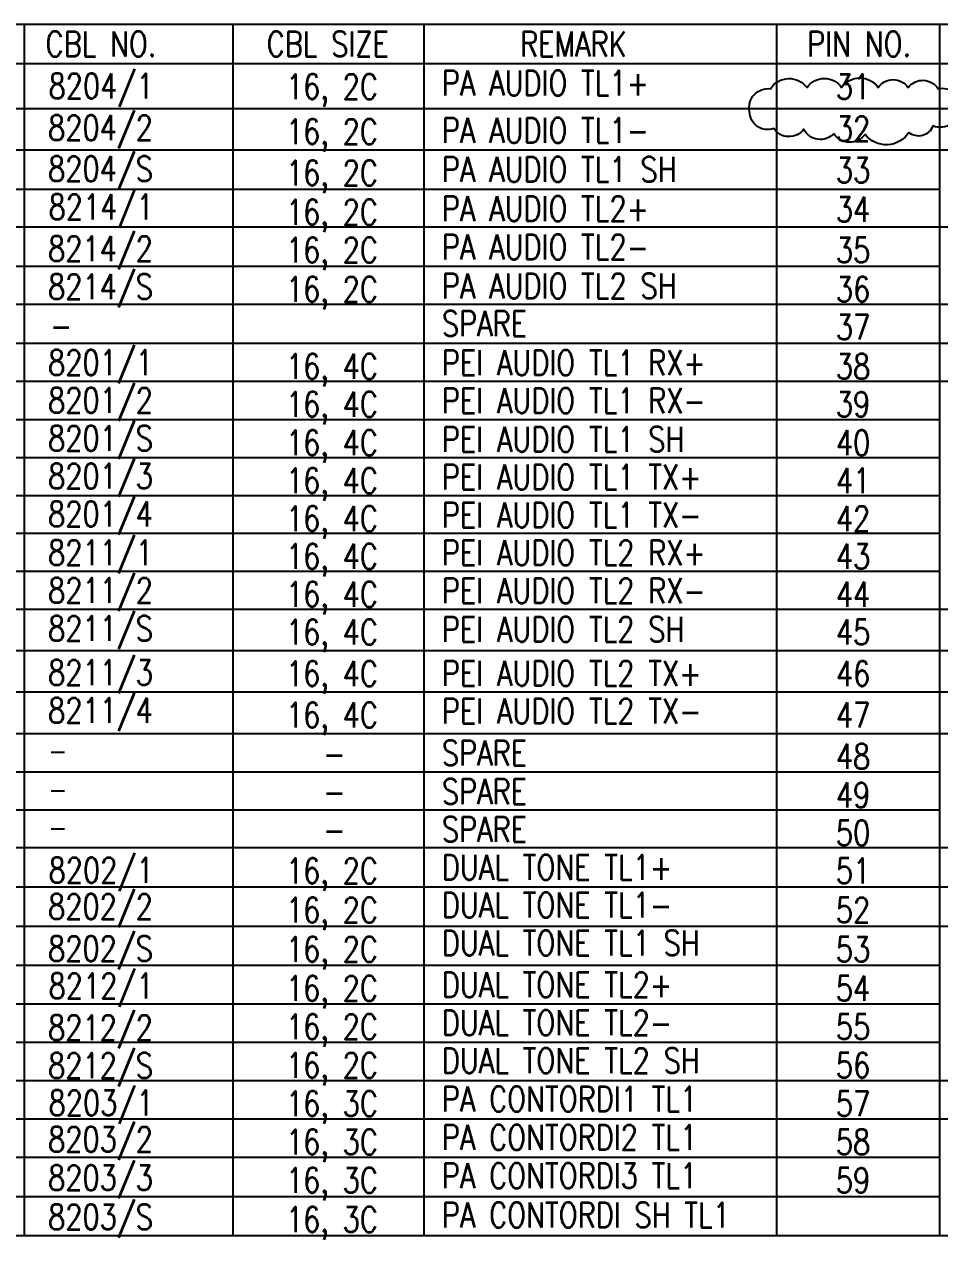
# Model space of a CAD drawing. Extents: x 260 to 819, y -886 to -454.
# Drawn here: x 513.7 to 608, y -767.3 to -642 of the extents above; entities that cross this region are included whole.
import ezdxf

# ---------------------------------------------------------------- set-up
doc = ezdxf.new("R2010")
doc.units = 0
doc.header["$LTSCALE"] = 150
doc.header["$MEASUREMENT"] = 0
doc.layers.add('현배선도', color=7, linetype='CONTINUOUS')
doc.styles.get("Standard").update_dxf_attribs({"font": 'romans.shx', "width": 0.8, "bigfont": 'whgtxt.shx'})

msp = doc.modelspace()

# ---------------------------------------------------------------- linework, layer by layer
at = {"layer": '현배선도', "color": 0}
for p, q in [((497.53, -641.97), (554.87, -641.97)), ((513.69, -641.97), (513.69, -646.01)), ((513.69, -641.97), (513.69, -758.78)), ((513.69, -641.97), (513.69, -766.86)), ((535.19, -641.97), (535.19, -646.01)), ((554.87, -641.97), (591.18, -641.97)), ((554.87, -641.97), (554.87, -766.86)), ((591.18, -641.97), (591.18, -646.01)), ((591.18, -641.97), (608, -641.97)), ((608, -641.97), (608, -646.01)), ((608, -641.97), (608, -646.01)), ((608, -641.97), (626.58, -641.97)), ((497.53, -646.01), (513.69, -646.01)), ((513.69, -646.01), (513.69, -650.64)), ((513.69, -646.01), (554.87, -646.01)), ((535.19, -646.01), (535.19, -650.64)), ((554.87, -646.01), (591.18, -646.01)), ((591.18, -646.01), (591.18, -650.64)), ((591.18, -646.01), (608, -646.01)), ((608, -646.01), (608, -650.64)), ((608, -646.01), (608, -650.64)), ((608, -646.01), (626.58, -646.01)), ((497.53, -650.64), (513.69, -650.64)), ((513.69, -650.64), (513.69, -654.92)), ((513.69, -650.64), (554.87, -650.64)), ((535.19, -650.64), (535.19, -654.92)), ((554.87, -650.64), (591.18, -650.64)), ((591.18, -650.64), (591.18, -654.92)), ((591.18, -650.64), (608, -650.64)), ((608, -650.64), (608, -654.92)), ((608, -650.64), (608, -654.92)), ((608, -650.64), (626.58, -650.64)), ((497.53, -654.92), (513.69, -654.92)), ((513.69, -654.92), (513.69, -658.96)), ((513.69, -654.92), (554.87, -654.92)), ((535.19, -654.92), (535.19, -658.96)), ((554.87, -654.92), (591.18, -654.92)), ((591.18, -654.92), (591.18, -658.96)), ((591.18, -654.92), (608, -654.92)), ((608, -654.92), (608, -658.96)), ((608, -654.92), (608, -658.96)), ((608, -654.92), (626.58, -654.92)), ((497.53, -658.96), (513.69, -658.96)), ((513.69, -658.96), (513.69, -662.86)), ((513.69, -658.96), (554.87, -658.96)), ((535.19, -658.96), (535.19, -662.86)), ((554.87, -658.96), (591.18, -658.96)), ((591.18, -658.96), (591.18, -662.86)), ((591.18, -658.96), (608, -658.96)), ((608, -658.96), (608, -662.86)), ((608, -658.96), (608, -662.86)), ((497.53, -662.86), (513.69, -662.86)), ((513.69, -662.86), (513.69, -666.9)), ((513.69, -662.86), (554.87, -662.86)), ((535.19, -662.86), (535.19, -666.9)), ((554.87, -662.86), (591.18, -662.86)), ((591.18, -662.86), (591.18, -666.9)), ((591.18, -662.86), (626.58, -662.86)), ((608, -662.86), (608, -666.9)), ((608, -662.86), (608, -666.9)), ((497.53, -666.9), (513.69, -666.9)), ((513.69, -666.9), (513.69, -670.81)), ((513.69, -666.9), (554.87, -666.9)), ((535.19, -666.9), (535.19, -670.81)), ((554.87, -666.9), (591.18, -666.9)), ((591.18, -666.9), (591.18, -670.81)), ((591.18, -666.9), (608, -666.9)), ((608, -666.9), (608, -670.81)), ((608, -666.9), (608, -670.81)), ((497.53, -670.81), (513.69, -670.81)), ((513.69, -670.81), (513.69, -674.85)), ((513.69, -670.81), (554.87, -670.81)), ((535.19, -670.81), (535.19, -674.85)), ((554.87, -670.81), (591.18, -670.81)), ((591.18, -670.81), (591.18, -674.85)), ((591.18, -670.81), (608, -670.81)), ((608, -670.81), (608, -674.85)), ((608, -670.81), (608, -674.85)), ((608, -670.81), (626.58, -670.81)), ((513.69, -673.88), (513.69, -766.86)), ((497.53, -674.85), (513.69, -674.85)), ((513.69, -674.85), (513.69, -678.75)), ((513.69, -674.85), (554.87, -674.85)), ((535.19, -674.85), (535.19, -678.75)), ((554.87, -674.85), (591.18, -674.85)), ((591.18, -674.85), (591.18, -678.75)), ((591.18, -674.85), (608, -674.85)), ((608, -674.85), (608, -678.75)), ((608, -674.85), (608, -678.75)), ((608, -674.85), (626.58, -674.85)), ((497.53, -678.75), (513.69, -678.75)), ((513.69, -678.75), (513.69, -682.73)), ((513.69, -678.75), (554.87, -678.75)), ((535.19, -678.75), (535.19, -682.73)), ((554.87, -678.75), (591.18, -678.75)), ((556.46, -678.75), (608, -678.75)), ((591.18, -678.75), (591.18, -682.73)), ((608, -678.75), (608, -682.73)), ((608, -678.75), (608, -682.73)), ((608, -678.75), (649.31, -678.75)), ((497.53, -682.73), (513.69, -682.73)), ((513.69, -682.73), (513.69, -686.64)), ((513.69, -682.73), (554.87, -682.73)), ((535.19, -682.73), (535.19, -686.64)), ((554.87, -682.73), (591.18, -682.73)), ((591.18, -682.73), (591.18, -686.64)), ((591.18, -682.73), (608, -682.73)), ((608, -682.73), (608, -686.64)), ((608, -682.73), (608, -686.64)), ((497.53, -686.64), (513.69, -686.64)), ((513.69, -686.64), (513.69, -690.54)), ((513.69, -686.64), (554.87, -686.64)), ((535.19, -686.64), (535.19, -690.54)), ((554.87, -686.64), (591.18, -686.64)), ((591.18, -686.64), (591.18, -690.54)), ((591.18, -686.64), (608, -686.64)), ((608, -686.64), (608, -690.54)), ((608, -686.64), (608, -690.54)), ((497.53, -690.54), (513.69, -690.54)), ((513.69, -690.54), (513.69, -694.45)), ((513.69, -690.54), (554.87, -690.54)), ((535.19, -690.54), (535.19, -694.45)), ((554.87, -690.54), (591.18, -690.54)), ((591.18, -690.54), (591.18, -694.45)), ((591.18, -690.54), (608, -690.54)), ((608, -690.54), (608, -694.45)), ((608, -690.54), (608, -694.45)), ((497.53, -694.45), (513.69, -694.45)), ((513.69, -694.45), (513.69, -698.35)), ((513.69, -694.45), (554.87, -694.45)), ((535.19, -694.45), (535.19, -698.35)), ((554.87, -694.45), (591.18, -694.45)), ((591.18, -694.45), (591.18, -698.35)), ((591.18, -694.45), (608, -694.45)), ((608, -694.45), (608, -698.35)), ((608, -694.45), (608, -698.35)), ((497.53, -698.35), (513.69, -698.35)), ((513.69, -698.35), (513.69, -702.26)), ((513.69, -698.35), (554.87, -698.35)), ((535.19, -698.35), (535.19, -702.26)), ((554.87, -698.35), (591.18, -698.35)), ((591.18, -698.35), (591.18, -702.26)), ((591.18, -698.35), (608, -698.35)), ((608, -698.35), (608, -702.26)), ((608, -698.35), (608, -702.26)), ((497.53, -702.26), (513.69, -702.26)), ((513.69, -702.26), (513.69, -706.53)), ((513.69, -702.26), (554.87, -702.26)), ((535.19, -702.26), (535.19, -706.53)), ((554.87, -702.26), (591.18, -702.26)), ((591.18, -702.26), (591.18, -706.53)), ((591.18, -702.26), (608, -702.26)), ((608, -702.26), (608, -706.53)), ((608, -702.26), (608, -706.53)), ((608, -702.26), (626.58, -702.26)), ((497.53, -706.53), (513.69, -706.53)), ((513.69, -706.53), (513.69, -710.8)), ((513.69, -706.53), (554.87, -706.53)), ((535.19, -706.53), (535.19, -710.8)), ((554.87, -706.53), (591.18, -706.53)), ((591.18, -706.53), (591.18, -710.8)), ((591.18, -706.53), (608, -706.53)), ((608, -706.53), (608, -710.8)), ((608, -706.53), (608, -715.08)), ((608, -706.53), (626.58, -706.53)), ((497.53, -710.8), (513.69, -710.8)), ((513.69, -710.8), (513.69, -715.08)), ((513.69, -710.8), (554.87, -710.8)), ((535.19, -710.8), (535.19, -715.08)), ((554.87, -710.8), (591.18, -710.8)), ((591.18, -710.8), (591.18, -715.08)), ((591.18, -710.8), (608, -710.8)), ((608, -710.8), (608, -715.08)), ((608, -710.8), (626.58, -710.8)), ((497.53, -715.08), (513.69, -715.08)), ((513.69, -715.08), (513.69, -719.05)), ((513.69, -715.08), (554.87, -715.08)), ((535.19, -715.08), (535.19, -719.05)), ((554.87, -715.08), (591.18, -715.08)), ((591.18, -715.08), (591.18, -719.05)), ((591.18, -715.08), (608, -715.08)), ((608, -715.08), (608, -719.05)), ((608, -715.08), (608, -719.05)), ((608, -715.08), (626.58, -715.08)), ((497.53, -719.05), (513.69, -719.05)), ((513.69, -719.05), (513.69, -722.96)), ((513.69, -719.05), (554.87, -719.05)), ((535.19, -719.05), (535.19, -722.96)), ((554.87, -719.05), (591.18, -719.05)), ((591.18, -719.05), (591.18, -722.96)), ((591.18, -719.05), (608, -719.05)), ((608, -719.05), (608, -722.96)), ((608, -719.05), (608, -722.96)), ((497.53, -722.96), (513.69, -722.96)), ((513.69, -722.96), (513.69, -726.86)), ((513.69, -722.96), (554.87, -722.96)), ((535.19, -722.96), (535.19, -726.86)), ((554.87, -722.96), (591.18, -722.96)), ((591.18, -722.96), (591.18, -726.86)), ((591.18, -722.96), (608, -722.96)), ((608, -722.96), (608, -726.86)), ((608, -722.96), (608, -726.86)), ((497.53, -726.86), (513.69, -726.86)), ((513.69, -726.86), (513.69, -730.91)), ((513.69, -726.86), (554.87, -726.86)), ((535.19, -726.86), (535.19, -730.91)), ((554.87, -726.86), (591.18, -726.86)), ((591.18, -726.86), (591.18, -730.91)), ((591.18, -726.86), (608, -726.86)), ((608, -726.86), (608, -730.91)), ((608, -726.86), (608, -730.91)), ((608, -726.86), (626.58, -726.86)), ((497.53, -730.91), (513.69, -730.91)), ((513.69, -730.91), (513.69, -734.95)), ((513.69, -730.91), (554.87, -730.91)), ((535.19, -730.91), (535.19, -734.95)), ((554.87, -730.91), (591.18, -730.91)), ((591.18, -730.91), (591.18, -734.95)), ((591.18, -730.91), (608, -730.91)), ((608, -730.91), (608, -734.95)), ((608, -730.91), (608, -734.95)), ((608, -730.91), (626.58, -730.91)), ((497.53, -734.95), (513.69, -734.95)), ((513.69, -734.95), (513.69, -738.99)), ((513.69, -734.95), (554.87, -734.95)), ((535.19, -734.95), (535.19, -738.99)), ((554.87, -734.95), (591.18, -734.95)), ((591.18, -734.95), (591.18, -738.99)), ((591.18, -734.95), (608, -734.95)), ((608, -734.95), (608, -738.99)), ((608, -734.95), (608, -738.99)), ((608, -734.95), (626.58, -734.95)), ((497.53, -738.99), (513.69, -738.99)), ((513.69, -738.99), (513.69, -742.95)), ((513.69, -738.99), (554.87, -738.99)), ((535.19, -738.99), (535.19, -742.95)), ((554.87, -738.99), (591.18, -738.99)), ((591.18, -738.99), (591.18, -742.95)), ((591.18, -738.99), (608, -738.99)), ((608, -738.99), (608, -742.95)), ((608, -738.99), (608, -742.95)), ((497.53, -742.95), (513.69, -742.95)), ((513.69, -742.95), (513.69, -746.9)), ((513.69, -742.95), (554.87, -742.95)), ((535.19, -742.95), (535.19, -746.9)), ((554.87, -742.95), (591.18, -742.95)), ((591.18, -742.95), (591.18, -746.9)), ((591.18, -742.95), (608, -742.95)), ((608, -742.95), (608, -746.9)), ((608, -742.95), (608, -746.9)), ((497.53, -746.9), (513.69, -746.9)), ((513.69, -746.9), (513.69, -750.86)), ((513.69, -746.9), (554.87, -746.9)), ((535.19, -746.9), (535.19, -758.78)), ((554.87, -746.9), (591.18, -746.9)), ((591.18, -746.9), (591.18, -758.78)), ((591.18, -746.9), (608, -746.9)), ((608, -746.9), (608, -758.78)), ((608, -746.9), (608, -758.78)), ((497.53, -750.86), (513.69, -750.86)), ((513.69, -750.86), (554.87, -750.86)), ((554.87, -750.86), (591.18, -750.86)), ((591.18, -750.86), (608, -750.86)), ((608, -750.86), (649.31, -750.86)), ((497.53, -754.82), (513.69, -754.82)), ((513.69, -754.82), (554.87, -754.82)), ((554.87, -754.82), (591.18, -754.82)), ((591.18, -754.82), (608, -754.82)), ((608, -754.82), (649.31, -754.82)), ((497.53, -758.78), (513.69, -758.78)), ((513.69, -758.78), (554.87, -758.78)), ((513.69, -758.78), (513.69, -762.82)), ((535.19, -758.78), (535.19, -762.82)), ((554.87, -758.78), (591.18, -758.78)), ((591.18, -758.78), (591.18, -762.82)), ((591.18, -758.78), (608, -758.78)), ((608, -758.78), (608, -762.82)), ((608, -758.78), (608, -762.82)), ((497.53, -762.82), (513.69, -762.82)), ((513.69, -762.82), (513.69, -766.86)), ((513.69, -762.82), (554.87, -762.82)), ((535.19, -762.82), (535.19, -766.86)), ((554.87, -762.82), (591.18, -762.82)), ((591.18, -762.82), (591.18, -766.86)), ((591.18, -762.82), (608, -762.82)), ((608, -762.82), (608, -766.86)), ((608, -762.82), (608, -766.86)), ((497.53, -766.86), (513.69, -766.86)), ((513.69, -766.86), (554.87, -766.86)), ((554.87, -766.86), (591.18, -766.86)), ((554.87, -766.86), (608, -766.86)), ((608, -766.86), (649.31, -766.86))]:
    msp.add_line(p, q, dxfattribs=at)
at = {"layer": '현배선도', "color": 3}
msp.add_lwpolyline([(604.82, -653.12, -0.520567), (600.32, -653.32, -0.520567), (597.09, -653.25, -0.520567), (594, -652.78, -0.520567), (590.91, -652.72, -0.520567), (588.42, -650.97, -0.520567), (590.57, -648.62, -0.520567), (594.34, -648.48, -0.520567), (597.9, -648.48, -0.520567), (601.66, -648.48, -0.520567), (604.76, -648.48, -0.520567), (607.85, -648.62, -0.520567), (610.13, -650.57, -0.520567), (607.31, -652.45, -0.520567)], format="xyb", close=True, dxfattribs=at)

# ---------------------------------------------------------------- texts
at = {"layer": '현배선도', "color": 0, "width": 0.8}
for s, height, p in [('CBL NO.', 2.583, (515.88, -645.28)), ('CBL SIZE', 2.583, (538.67, -645.28)), ('REMARK', 2.583, (564.77, -645.28)), ('PIN NO.', 2.583, (594.35, -645.28)), ('8204/1', 2.583, (516.19, -649.62)), ('16, 2C', 2.583, (540.65, -649.69)), ('PA AUDIO TL1+', 2.5833, (556.71, -649.32)), ('31', 2.583, (597.31, -649.69)), ('8204/2', 2.583, (516.14, -653.92)), ('32', 2.583, (597.31, -654.03)), ('16, 2C', 2.583, (540.65, -654.32)), ('PA AUDIO TL1-', 2.5833, (556.71, -654.2)), ('8204/S', 2.583, (516.14, -658.15)), ('16, 2C', 2.583, (540.65, -658.59)), ('PA AUDIO TL1 SH', 2.5833, (556.71, -658.22)), ('33', 2.583, (597.31, -658.3)), ('8214/1', 2.583, (516.19, -662.08)), ('16, 2C', 2.583, (540.65, -662.63)), ('PA AUDIO TL2+', 2.5833, (556.71, -662.26)), ('34', 2.583, (597.31, -662.34)), ('8214/2', 2.583, (516.14, -666.39)), ('16, 2C', 2.583, (540.65, -666.54)), ('PA AUDIO TL2-', 2.5833, (556.71, -666.22)), ('35', 2.583, (597.31, -666.54)), ('8214/S', 2.583, (516.14, -670.3)), ('PA AUDIO TL2 SH', 2.5833, (556.71, -670.23)), ('16, 2C', 2.583, (540.65, -670.58)), ('36', 2.583, (597.31, -670.58)), ('SPARE', 2.583, (556.71, -674.11)), ('37', 2.583, (597.31, -674.48)), ('-', 2.58, (516.34, -674.35)), ('8201/1', 2.583, (516.14, -678.13)), ('16, 4C', 2.583, (540.65, -678.53)), ('PEI AUDIO TL1 RX+', 2.5833, (556.71, -678.16)), ('38', 2.583, (597.31, -678.53)), ('8201/2', 2.583, (516.14, -682.03)), ('16, 4C', 2.583, (540.65, -682.43)), ('PEI AUDIO TL1 RX-', 2.5833, (556.71, -682.06)), ('39', 2.583, (597.31, -682.43)), ('8201/S', 2.583, (516.14, -685.94)), ('16, 4C', 2.583, (540.65, -686.41)), ('PEI AUDIO TL1 SH', 2.5833, (556.71, -686.04)), ('40', 2.583, (597.31, -686.41)), ('8201/3', 2.583, (516.14, -689.84)), ('16, 4C', 2.583, (540.65, -690.31)), ('PEI AUDIO TL1 TX+', 2.5833, (556.71, -689.94)), ('41', 2.583, (597.31, -690.31)), ('8201/4', 2.583, (516.14, -693.75)), ('16, 4C', 2.583, (540.65, -694.22)), ('PEI AUDIO TL1 TX-', 2.5833, (556.71, -693.85)), ('42', 2.583, (597.31, -694.22)), ('8211/1', 2.583, (516.14, -697.73)), ('PEI AUDIO TL2 RX+', 2.5833, (556.71, -697.75)), ('16, 4C', 2.583, (540.65, -698.12)), ('43', 2.583, (597.31, -698.12)), ('8211/2', 2.583, (516.14, -701.63)), ('PEI AUDIO TL2 RX-', 2.5833, (556.71, -701.66)), ('16, 4C', 2.583, (540.65, -702.03)), ('44', 2.583, (597.31, -702.03)), ('8211/S', 2.583, (516.14, -705.54)), ('16, 4C', 2.583, (540.65, -705.93)), ('PEI AUDIO TL2 SH', 2.5833, (556.71, -705.64)), ('45', 2.583, (597.31, -705.93)), ('8211/3', 2.583, (516.14, -710.09)), ('16, 4C', 2.583, (540.65, -710.21)), ('PEI AUDIO TL2 TX+', 2.5833, (556.71, -710.17)), ('46', 2.583, (597.31, -710.21)), ('8211/4', 2.583, (516.14, -714)), ('PEI AUDIO TL2 TX-', 2.5833, (556.71, -714.07)), ('16, 4C', 2.583, (540.65, -714.48)), ('47', 2.583, (597.31, -714.48)), ('SPARE', 2.583, (556.71, -718.38)), ('48', 2.583, (597.31, -718.75)), ('-', 2.2, (516.17, -717.96)), ('-', 2.58, (544.48, -718.47)), ('SPARE', 2.583, (556.71, -722.36)), ('49', 2.583, (597.31, -722.73)), ('-', 2.2, (516.17, -721.94)), ('-', 2.58, (544.48, -722.38)), ('SPARE', 2.583, (556.71, -726.26)), ('50', 2.583, (597.31, -726.63)), ('-', 2.2, (516.17, -725.85)), ('-', 2.58, (544.48, -726.31)), ('8202/1', 2.583, (516.19, -730.47)), ('16, 2C', 2.583, (540.65, -730.54)), ('DUAL TONE TL1+', 2.5833, (556.71, -730.17)), ('51', 2.583, (597.31, -730.54)), ('8202/2', 2.583, (516.14, -734.22)), ('DUAL TONE TL1-', 2.5833, (556.71, -734.07)), ('16, 2C', 2.583, (540.65, -734.58)), ('52', 2.583, (597.31, -734.58)), ('8202/S', 2.583, (516.14, -738.56)), ('DUAL TONE TL1 SH', 2.5833, (556.71, -737.98)), ('16, 2C', 2.583, (540.65, -738.62)), ('53', 2.583, (597.31, -738.62)), ('8212/1', 2.583, (516.19, -742.4)), ('16, 2C', 2.583, (540.65, -742.66)), ('DUAL TONE TL2+', 2.5833, (556.71, -742.29)), ('54', 2.583, (597.31, -742.66)), ('8212/2', 2.583, (516.14, -746.7)), ('16, 2C', 2.583, (540.65, -746.62)), ('DUAL TONE TL2-', 2.5833, (556.71, -746.2)), ('55', 2.583, (597.31, -746.62)), ('8212/S', 2.583, (516.14, -750.61)), ('16, 2C', 2.583, (540.65, -750.58)), ('DUAL TONE TL2 SH', 2.5833, (556.71, -750.1)), ('56', 2.583, (597.31, -750.58)), ('8203/1', 2.583, (516.19, -754.46)), ('PA CONTORDI1 TL1', 2.5833, (556.71, -754.06)), ('16, 3C', 2.583, (540.65, -754.54)), ('57', 2.583, (597.31, -754.54)), ('8203/2', 2.583, (516.14, -758.22)), ('PA CONTORDI2 TL1', 2.5833, (556.71, -758.02)), ('16, 3C', 2.583, (540.65, -758.49)), ('58', 2.583, (597.31, -758.49)), ('8203/3', 2.583, (516.14, -762.18)), ('16, 3C', 2.583, (540.65, -762.45)), ('PA CONTORDI3 TL1', 2.5833, (556.71, -761.98)), ('59', 2.583, (597.31, -762.45)), ('8203/S', 2.583, (516.14, -766.22)), ('16, 3C', 2.583, (540.65, -766.49)), ('PA CONTORDI SH TL1', 2.5833, (556.71, -766.02))]:
    msp.add_text(s, height=height, dxfattribs=at).set_placement(p)

doc.saveas('drawing.dxf')
